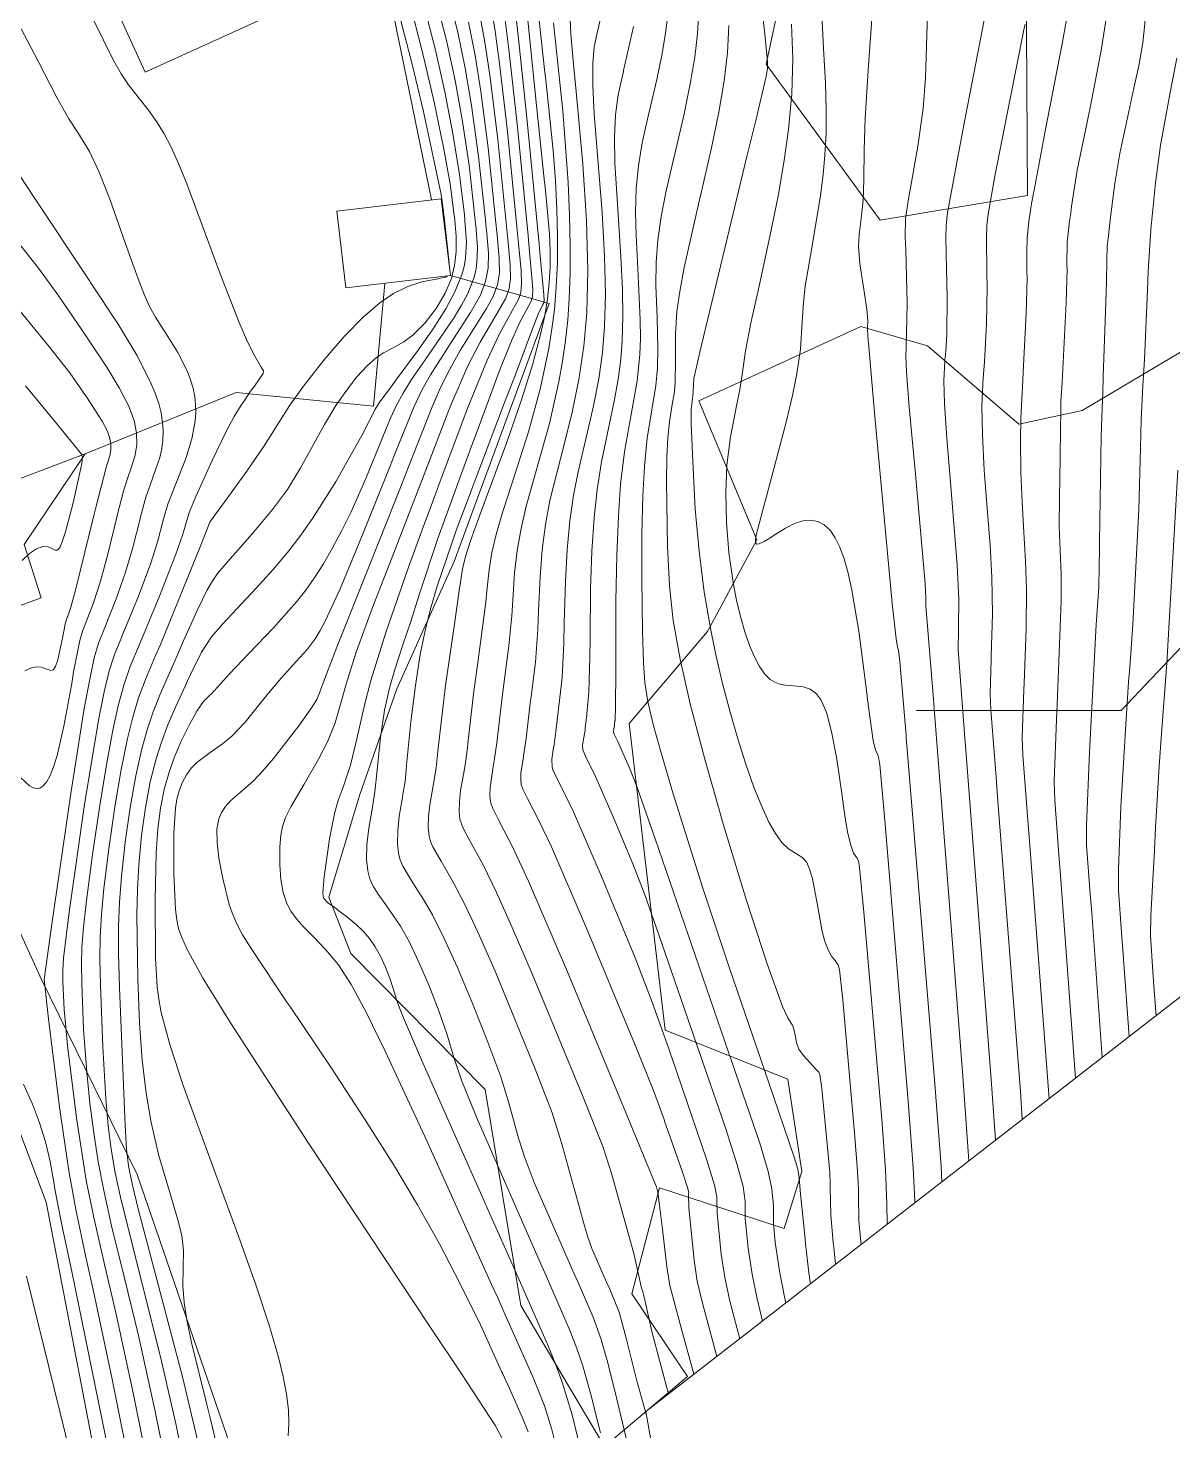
# Model space of a CAD drawing. Header units: metres. Extents: x 1233805 to 1234355, y 654698 to 655114.
# Drawn here: x 1234238.28 to 1234272.36, y 655012.24 to 655054.01 of the extents above; entities that cross this region are included whole.
import ezdxf

# ---------------------------------------------------------------- set-up
doc = ezdxf.new("R2010")
doc.units = ezdxf.units.M

msp = doc.modelspace()

# ---------------------------------------------------------------- linework, layer by layer
at = {"layer": 'ИИ_ГОРИЗОНТАЛИ_ОСН', "lineweight": 0}
for points, elevation in [([(1234269.396, 655055.437), (1234269.057, 655053.547), (1234268.547, 655050.896), (1234268.452, 655050.408), (1234268.214, 655049.14), (1234268.211, 655049.12), (1234268.195, 655049.039), (1234268.148, 655048.791), (1234268.065, 655048.255), (1234268.019, 655047.766), (1234268.007, 655047.329), (1234268.014, 655046.745), (1234268.017, 655046.566), (1234267.993, 655045.527), (1234267.904, 655043.77), (1234267.877, 655043.32), (1234267.866, 655043.137), (1234267.831, 655042.391), (1234267.824, 655041.766), (1234267.835, 655040.765), (1234267.867, 655039.894), (1234267.912, 655039.169), (1234267.973, 655038.137), (1234267.997, 655037.306), (1234267.987, 655036.124), (1234267.929, 655034.51), (1234267.921, 655034.317), (1234267.871, 655032.883), (1234267.89, 655032.366), (1234268.028, 655030.551), (1234268.077, 655029.932), (1234268.67, 655022.13)], 48.5), ([(1234250.815, 655054.924), (1234251.069, 655053.888), (1234251.291, 655052.819), (1234251.482, 655051.706), (1234251.688, 655050.19), (1234251.891, 655048.301), (1234251.916, 655048.06), (1234251.921, 655048.005), (1234251.98, 655047.31), (1234251.974, 655046.868), (1234251.899, 655046.47), (1234251.741, 655046.064), (1234251.452, 655045.545), (1234250.94, 655044.757), (1234250.257, 655043.692), (1234250.003, 655043.228), (1234249.763, 655042.727), (1234249.184, 655041.307), (1234249.045, 655040.951), (1234248.254, 655038.975), (1234247.566, 655037.318), (1234247.135, 655036.369), (1234246.977, 655036.071), (1234246.823, 655035.825), (1234246.584, 655035.508), (1234246.263, 655035.147), (1234246.181, 655035.059), (1234245.809, 655034.653), (1234245.484, 655034.267), (1234245.26, 655033.985), (1234244.737, 655033.342), (1234244.347, 655032.931), (1234244.067, 655032.696), (1234243.701, 655032.44), (1234243.301, 655032.147), (1234243.135, 655031.976), (1234242.993, 655031.778), (1234242.873, 655031.554), (1234242.774, 655031.3), (1234242.706, 655031.052), (1234242.661, 655030.783), (1234242.614, 655030.035), (1234242.616, 655028.828), (1234242.667, 655027.763), (1234242.702, 655027.458), (1234242.759, 655027.204), (1234242.852, 655026.931), (1234242.992, 655026.618), (1234243.472, 655025.743), (1234244.308, 655024.388), (1234246.627, 655020.81), (1234250.238, 655015.352), (1234251.179, 655013.939), (1234252.197, 655012.385), (1234252.535, 655011.726)], 37.5), ([(1234253.38, 655055.249), (1234253.664, 655052.691), (1234253.679, 655052.565), (1234253.908, 655050.371), (1234253.976, 655049.465), (1234254.02, 655048.62), (1234254.039, 655047.804), (1234254.033, 655047.034), (1234254.001, 655046.307), (1234253.944, 655045.622), (1234253.873, 655045.054), (1234253.779, 655044.472), (1234253.522, 655043.263), (1234253.174, 655041.993), (1234252.674, 655040.437), (1234252.406, 655039.618), (1234252.219, 655038.971), (1234252.085, 655038.401), (1234251.999, 655037.882), (1234251.932, 655037.253), (1234251.9, 655036.921), (1234251.655, 655035.043), (1234251.546, 655034.264), (1234251.365, 655032.697), (1234251.355, 655032.603), (1234251.308, 655032.192), (1234251.239, 655031.788), (1234251.23, 655031.737), (1234251.155, 655031.307), (1234251.116, 655030.974), (1234251.109, 655030.691), (1234251.133, 655030.46), (1234251.215, 655030.209), (1234251.419, 655029.83), (1234251.821, 655029.091), (1234252.223, 655028.271), (1234252.691, 655027.232), (1234253.285, 655025.854), (1234254.805, 655022.173), (1234255.386, 655020.705), (1234255.651, 655019.878), (1234256.307, 655017.52), (1234256.512, 655016.632), (1234256.533, 655016.525), (1234256.576, 655016.376), (1234256.621, 655016.22), (1234256.647, 655016.093), (1234256.847, 655015.195), (1234257.199, 655013.854), (1234257.342, 655013.34)], 41), ([(1234250.101, 655054.547), (1234250.406, 655053.351), (1234250.685, 655052.111), (1234250.926, 655050.873), (1234251.122, 655049.658), (1234251.265, 655048.449), (1234251.281, 655048.302), (1234251.284, 655048.272), (1234251.331, 655047.645), (1234251.303, 655047.157), (1234251.258, 655046.913), (1234251.19, 655046.666), (1234250.986, 655046.156), (1234250.715, 655045.653), (1234250.338, 655045.058), (1234249.862, 655044.378), (1234249.23, 655043.532), (1234249.133, 655043.403), (1234248.729, 655042.857), (1234248.6, 655042.641), (1234248.6, 655042.639), (1234248.221, 655041.9), (1234247.45, 655040.525), (1234246.767, 655039.438), (1234246.397, 655038.915), (1234245.998, 655038.4), (1234245.564, 655037.885), (1234245.066, 655037.334), (1234244.629, 655036.871), (1234244.073, 655036.275), (1234243.742, 655035.881), (1234243.44, 655035.424), (1234243.115, 655034.768), (1234243.025, 655034.577), (1234242.959, 655034.436), (1234242.662, 655033.795), (1234242.438, 655033.265), (1234242.247, 655032.752), (1234242.089, 655032.254), (1234241.915, 655031.563), (1234241.77, 655030.8), (1234241.655, 655029.974), (1234241.574, 655029.1), (1234241.534, 655028.366), (1234241.516, 655027.593), (1234241.544, 655025.701), (1234241.598, 655024.376), (1234241.678, 655023.276), (1234241.791, 655022.293), (1234241.938, 655021.421), (1234242.164, 655020.466), (1234242.516, 655019.267), (1234242.738, 655018.523), (1234242.852, 655018.058), (1234242.907, 655017.609), (1234242.898, 655017.092), (1234242.886, 655016.558), (1234242.922, 655016.065), (1234243.005, 655015.54), (1234243.141, 655014.874), (1234243.605, 655012.987), (1234243.697, 655012.631), (1234243.981, 655011.429)], 36.5), ([(1234250.46, 655054.728), (1234250.741, 655053.606), (1234250.991, 655052.453), (1234251.204, 655051.289), (1234251.404, 655049.927), (1234251.578, 655048.378), (1234251.598, 655048.181), (1234251.602, 655048.139), (1234251.656, 655047.479), (1234251.639, 655047.016), (1234251.603, 655046.792), (1234251.545, 655046.57), (1234251.364, 655046.11), (1234251.183, 655045.767), (1234250.94, 655045.366), (1234250.192, 655044.268), (1234249.695, 655043.547), (1234249.442, 655043.143), (1234249.237, 655042.768), (1234249.064, 655042.396), (1234248.858, 655041.888), (1234248.822, 655041.795), (1234248.336, 655040.602), (1234247.893, 655039.609), (1234247.619, 655039.049), (1234247.344, 655038.531), (1234247.069, 655038.058), (1234246.795, 655037.632), (1234246.543, 655037.277), (1234246.269, 655036.928), (1234245.58, 655036.152), (1234244.86, 655035.398), (1234244.272, 655034.781), (1234243.921, 655034.388), (1234243.739, 655034.189), (1234243.682, 655034.14), (1234243.498, 655033.955), (1234243.302, 655033.668), (1234243.069, 655033.253), (1234242.838, 655032.78), (1234242.637, 655032.309), (1234242.475, 655031.859), (1234242.328, 655031.335), (1234242.219, 655030.782), (1234242.143, 655030.171), (1234242.093, 655029.454), (1234242.059, 655028.052), (1234242.074, 655026.319), (1234242.119, 655025.465), (1234242.169, 655025.091), (1234242.244, 655024.7), (1234242.493, 655023.749), (1234242.895, 655022.524), (1234243.797, 655020.059), (1234244.546, 655018.033), (1234245.059, 655016.59), (1234245.455, 655015.392), (1234245.735, 655014.433), (1234245.875, 655013.854), (1234245.972, 655013.331), (1234246.028, 655012.864), (1234246.043, 655012.449), (1234246.018, 655012.091)], 37), ([(1234251.709, 655054.514), (1234251.879, 655053.595), (1234252.037, 655052.538), (1234252.259, 655050.697), (1234252.522, 655048.117), (1234252.551, 655047.818), (1234252.559, 655047.737), (1234252.628, 655046.968), (1234252.64, 655046.559), (1234252.601, 655046.256), (1234252.497, 655045.972), (1234252.168, 655045.401), (1234251.733, 655044.664), (1234251.381, 655043.98), (1234250.856, 655042.768), (1234250.114, 655040.845), (1234249.864, 655040.184), (1234249.048, 655038.077), (1234248.534, 655036.757), (1234248.044, 655035.425), (1234247.732, 655034.448), (1234247.619, 655034.022), (1234247.42, 655033.322), (1234247.193, 655032.759), (1234246.924, 655032.244), (1234246.492, 655031.502), (1234246.099, 655030.823), (1234245.943, 655030.506), (1234245.85, 655030.242), (1234245.8, 655029.983), (1234245.775, 655029.63), (1234245.767, 655029.098), (1234245.798, 655028.654), (1234245.87, 655028.267), (1234245.983, 655027.94), (1234246.104, 655027.714), (1234246.266, 655027.486), (1234246.472, 655027.25), (1234246.782, 655026.938), (1234247.146, 655026.569), (1234247.52, 655026.113), (1234247.892, 655025.532), (1234248.341, 655024.706), (1234248.912, 655023.549), (1234250.161, 655020.859), (1234252.077, 655016.599), (1234252.257, 655016.197), (1234252.484, 655015.691), (1234253.31, 655013.83), (1234253.65, 655012.988), (1234253.872, 655012.285), (1234254.136, 655011.207)], 38.5), ([(1234252.022, 655054.851), (1234252.17, 655053.996), (1234252.315, 655052.955), (1234252.545, 655050.938), (1234252.839, 655047.996), (1234252.868, 655047.697), (1234252.877, 655047.603), (1234252.952, 655046.796), (1234252.971, 655046.399), (1234252.949, 655046.142), (1234252.874, 655045.926), (1234252.698, 655045.609), (1234252.309, 655044.905), (1234251.943, 655044.124), (1234251.353, 655042.668), (1234250.507, 655040.407), (1234250.407, 655040.134), (1234250.013, 655039.069), (1234249.595, 655037.934), (1234248.935, 655036.046), (1234248.481, 655034.586), (1234248.28, 655033.813), (1234248.071, 655032.889), (1234247.879, 655032.067), (1234247.653, 655031.409), (1234247.506, 655031.012), (1234247.406, 655030.666), (1234247.249, 655029.866), (1234247.096, 655028.741), (1234247.052, 655028.265), (1234247.058, 655028.163), (1234247.085, 655028.092), (1234247.194, 655027.975), (1234247.484, 655027.761), (1234247.487, 655027.758), (1234247.8, 655027.527), (1234248.047, 655027.32), (1234248.262, 655027.11), (1234248.442, 655026.898), (1234248.608, 655026.656), (1234248.765, 655026.374), (1234248.913, 655026.053), (1234249.055, 655025.687), (1234249.223, 655025.153), (1234249.239, 655025.092), (1234249.42, 655024.606), (1234249.987, 655023.292), (1234252.172, 655018.368), (1234252.758, 655017.05), (1234253.729, 655014.838), (1234253.985, 655014.211), (1234254.179, 655013.688), (1234254.471, 655012.722), (1234254.852, 655011.155)], 39), ([(1234253.101, 655054.733), (1234253.417, 655051.707), (1234253.651, 655049.429), (1234253.666, 655049.285), (1234253.795, 655047.888), (1234253.817, 655047.377), (1234253.816, 655046.906), (1234253.79, 655046.427), (1234253.737, 655045.947), (1234253.657, 655045.452), (1234253.546, 655044.933), (1234253.302, 655044.014), (1234252.958, 655042.918), (1234252.519, 655041.653), (1234251.919, 655040.029), (1234251.704, 655039.455), (1234251.45, 655038.748), (1234251.3, 655038.273), (1234251.213, 655037.908), (1234251.14, 655037.439), (1234251.125, 655037.331), (1234250.979, 655036.331), (1234250.705, 655034.439), (1234250.489, 655032.572), (1234250.479, 655032.476), (1234250.424, 655031.988), (1234250.344, 655031.514), (1234250.332, 655031.451), (1234250.244, 655030.943), (1234250.199, 655030.551), (1234250.19, 655030.218), (1234250.219, 655029.945), (1234250.259, 655029.791), (1234250.323, 655029.635), (1234250.571, 655029.2), (1234250.936, 655028.576), (1234251.27, 655027.937), (1234251.678, 655027.067), (1234252.178, 655025.925), (1234253.386, 655022.991), (1234253.877, 655021.711), (1234254.153, 655020.82), (1234254.749, 655018.674), (1234254.783, 655018.552), (1234254.929, 655018.037), (1234255.064, 655017.675), (1234255.501, 655016.666), (1234255.595, 655016.455), (1234255.871, 655015.772), (1234256.051, 655015.109), (1234256.077, 655015.003), (1234256.392, 655013.768), (1234256.69, 655012.701)], 40.5), ([(1234255.447, 655054.907), (1234255.246, 655053.996), (1234255.238, 655053.964), (1234255.134, 655053.454), (1234255.088, 655052.954), (1234255.085, 655052.302), (1234255.128, 655051.463), (1234255.227, 655050.229), (1234255.364, 655048.517), (1234255.438, 655047.222), (1234255.463, 655046.091), (1234255.439, 655045.124), (1234255.374, 655044.353), (1234255.264, 655043.572), (1234255.108, 655042.767), (1234254.867, 655041.73), (1234254.649, 655040.799), (1234254.513, 655040.108), (1234254.404, 655039.336), (1234254.324, 655038.474), (1234254.272, 655037.521), (1234254.239, 655036.298), (1234254.225, 655035.693), (1234254.173, 655034.678), (1234254.079, 655033.824), (1234254.068, 655033.738), (1234253.99, 655033.064), (1234253.982, 655032.983), (1234253.926, 655032.611), (1234253.923, 655032.597), (1234253.869, 655032.244), (1234253.875, 655032.005), (1234253.912, 655031.893), (1234254.007, 655031.706), (1234254.514, 655030.676), (1234255.349, 655028.753), (1234256.348, 655026.327), (1234256.859, 655025.006), (1234257.341, 655023.643), (1234257.39, 655023.502), (1234257.58, 655022.952), (1234258.487, 655020.296), (1234258.716, 655019.557), (1234258.783, 655019.208), (1234258.783, 655019.071), (1234258.787, 655018.722), (1234258.908, 655017.503), (1234259.015, 655016.808), (1234259.164, 655016.104), (1234259.461, 655014.985)], 42.5), ([(1234260.111, 655054.708), (1234260.219, 655053.742), (1234260.219, 655053.738), (1234260.293, 655053.012), (1234260.286, 655052.809), (1234260.247, 655052.572), (1234259.947, 655051.305), (1234259.675, 655050.188), (1234259.087, 655047.747), (1234258.51, 655045.353), (1234258.31, 655044.536), (1234258.094, 655043.582), (1234258.074, 655043.201), (1234258.071, 655043.055), (1234258.049, 655042.893), (1234258.017, 655042.649), (1234258.017, 655042.232), (1234258.063, 655041.103), (1234258.14, 655039.684), (1234258.251, 655038.433), (1234258.408, 655037.213), (1234258.61, 655036.036), (1234258.772, 655035.261), (1234258.963, 655034.456), (1234259.177, 655033.641), (1234259.408, 655032.845), (1234259.648, 655032.092), (1234259.887, 655031.412), (1234260.117, 655030.832), (1234260.331, 655030.369), (1234260.525, 655030.026), (1234260.72, 655029.762), (1234260.917, 655029.574), (1234261.154, 655029.425), (1234261.341, 655029.305), (1234261.458, 655029.161), (1234261.544, 655028.967), (1234261.625, 655028.689), (1234261.796, 655027.788), (1234261.921, 655027.106), (1234262, 655026.809), (1234262.091, 655026.565), (1234262.195, 655026.373), (1234262.321, 655026.215), (1234262.327, 655026.208), (1234262.391, 655026.115), (1234262.43, 655025.967), (1234262.53, 655025.074), (1234262.894, 655020.994), (1234262.973, 655019.973), (1234262.994, 655019.423), (1234262.996, 655019.253), (1234263.012, 655018.502), (1234263.057, 655017.967), (1234263.075, 655017.789)], 45), ([(1234263.418, 655054.556), (1234263.292, 655052.907), (1234263.201, 655051.335), (1234263.166, 655050.385), (1234263.154, 655049.501), (1234263.14, 655048.886), (1234263.077, 655048.344), (1234263.018, 655047.868), (1234263.001, 655047.507), (1234263.035, 655046.991), (1234263.143, 655046.296), (1234263.178, 655046.095), (1234263.243, 655045.648), (1234263.273, 655045.293), (1234263.266, 655045.098), (1234263.264, 655045.085), (1234263.268, 655045.053), (1234263.271, 655045.043), (1234263.27, 655045.022), (1234263.268, 655044.993), (1234263.275, 655044.898), (1234263.291, 655044.692), (1234263.295, 655044.644), (1234263.482, 655042.445), (1234264.003, 655036.876), (1234264.12, 655035.826), (1234264.159, 655035.574), (1234264.187, 655035.485), (1234264.187, 655035.485), (1234264.228, 655035.151), (1234264.415, 655032.956), (1234264.417, 655032.924), (1234264.42, 655032.892), (1234265.275, 655022.578), (1234265.457, 655020.125), (1234265.479, 655019.654)], 46.5), ([(1234265.067, 655054.767), (1234265.035, 655053.789), (1234264.989, 655052.532), (1234264.919, 655051.617), (1234264.769, 655050.495), (1234264.519, 655049.084), (1234264.49, 655048.932), (1234264.395, 655048.333), (1234264.392, 655047.795), (1234264.405, 655047.4), (1234264.447, 655045.823), (1234264.427, 655044.903), (1234264.423, 655044.843), (1234264.418, 655044.653), (1234264.417, 655044.581), (1234264.413, 655044.499), (1234264.403, 655044.248), (1234264.423, 655043.776), (1234264.51, 655042.727), (1234264.683, 655040.837), (1234264.907, 655038.38), (1234264.979, 655037.474), (1234264.999, 655037.022), (1234264.999, 655037.007), (1234265.006, 655036.813), (1234265.007, 655036.807), (1234265.007, 655036.804), (1234265.227, 655034.027), (1234265.249, 655033.751), (1234266.105, 655022.804), (1234266.281, 655020.277)], 47), ([(1234270.451, 655054.808), (1234270.227, 655053.345), (1234269.948, 655051.897), (1234269.793, 655051.16), (1234269.511, 655049.784), (1234269.344, 655048.703), (1234269.316, 655048.498), (1234269.283, 655048.268), (1234269.209, 655047.638), (1234269.204, 655046.94), (1234269.206, 655046.839), (1234269.177, 655045.844), (1234269.059, 655043.464), (1234269.026, 655042.893), (1234269.022, 655042.81), (1234269.018, 655042.588), (1234269.012, 655042.093), (1234268.999, 655041.214), (1234268.982, 655040.014), (1234268.975, 655039.194), (1234268.988, 655038.675), (1234268.999, 655038.472), (1234269.029, 655037.753), (1234269.028, 655036.948), (1234268.914, 655033.873), (1234268.894, 655033.42), (1234268.826, 655031.575), (1234268.84, 655031.024), (1234268.962, 655029.392), (1234269.009, 655028.783), (1234269.462, 655022.744)], 49), ([(1234271.564, 655054.538), (1234271.464, 655053.572), (1234271.34, 655052.892), (1234271.191, 655052.226), (1234270.778, 655050.278), (1234270.632, 655049.384), (1234270.505, 655048.379), (1234270.485, 655048.206), (1234270.426, 655047.745), (1234270.398, 655047.509), (1234270.394, 655047.134), (1234270.395, 655047.112), (1234270.381, 655046.46), (1234270.358, 655045.851), (1234270.308, 655044.447), (1234270.284, 655043.648), (1234270.268, 655043.132), (1234270.26, 655042.96), (1234270.226, 655041.871), (1234270.174, 655038.694), (1234270.171, 655038.509), (1234270.153, 655037.396), (1234270.142, 655037.222), (1234270.141, 655037.217), (1234270.074, 655036.25), (1234269.871, 655032.449), (1234269.781, 655030.267), (1234269.79, 655029.681), (1234269.896, 655028.234), (1234269.94, 655027.664), (1234270.256, 655023.361)], 49.5), ([(1234240.228, 655054.26), (1234240.82, 655053.048), (1234241.045, 655052.656), (1234241.269, 655052.324), (1234241.558, 655051.96), (1234241.867, 655051.57), (1234242.105, 655051.232), (1234242.328, 655050.866), (1234242.537, 655050.467), (1234242.76, 655049.979), (1234243.008, 655049.374), (1234243.661, 655047.61), (1234243.992, 655046.697), (1234244.561, 655045.246), (1234244.813, 655044.672), (1234245.024, 655044.243), (1234245.221, 655043.919), (1234245.285, 655043.805), (1234245.271, 655043.723), (1234245.015, 655043.354), (1234244.902, 655043.203), (1234244.737, 655042.955), (1234244.654, 655042.825), (1234244.624, 655042.781), (1234244.415, 655042.449), (1234244.176, 655042), (1234243.759, 655041.134), (1234243.273, 655040.067), (1234243.081, 655039.61), (1234243.001, 655039.35), (1234243.001, 655039.348), (1234242.886, 655038.944), (1234242.674, 655038.347), (1234242.187, 655037.096), (1234241.663, 655035.824), (1234241.581, 655035.633), (1234241.317, 655034.997), (1234241.134, 655034.472), (1234240.967, 655033.871), (1234240.806, 655033.154), (1234240.617, 655032.138), (1234240.41, 655030.862), (1234240.197, 655029.408), (1234240.017, 655028.037), (1234239.929, 655027.243), (1234239.88, 655026.634), (1234239.864, 655026.133), (1234239.873, 655025.559), (1234239.931, 655024.201), (1234240.023, 655022.921), (1234240.116, 655021.997), (1234240.23, 655021.114), (1234240.368, 655020.25), (1234240.53, 655019.398), (1234240.765, 655018.342), (1234241.135, 655016.827), (1234241.562, 655015.077), (1234242.051, 655012.865), (1234242.582, 655010.214)], 35), ([(1234252.46, 655054.404), (1234252.593, 655053.371), (1234252.834, 655051.161), (1234253.161, 655047.835), (1234253.186, 655047.577), (1234253.196, 655047.469), (1234253.302, 655046.236), (1234253.296, 655046.023), (1234253.252, 655045.88), (1234253.16, 655045.712), (1234252.913, 655045.252), (1234252.666, 655044.704), (1234252.302, 655043.785), (1234251.733, 655042.25), (1234251.481, 655041.566), (1234251.148, 655040.671), (1234250.472, 655038.815), (1234249.934, 655037.169), (1234249.657, 655036.309), (1234249.446, 655035.676), (1234249.194, 655034.911), (1234249.042, 655034.397), (1234248.884, 655033.697), (1234248.765, 655032.891), (1234248.638, 655031.638), (1234248.631, 655031.539), (1234248.604, 655031.267), (1234248.538, 655030.881), (1234248.526, 655030.815), (1234248.418, 655030.191), (1234248.363, 655029.692), (1234248.353, 655029.265), (1234248.391, 655028.915), (1234248.454, 655028.683), (1234248.555, 655028.457), (1234248.695, 655028.224), (1234248.923, 655027.908), (1234249.364, 655027.268), (1234249.628, 655026.789), (1234249.914, 655026.194), (1234250.216, 655025.489), (1234250.517, 655024.716), (1234250.756, 655024.036), (1234250.936, 655023.428), (1234250.955, 655023.359), (1234251.187, 655022.652), (1234251.652, 655021.511), (1234253.493, 655017.325), (1234253.704, 655016.852), (1234254.419, 655015.205), (1234254.618, 655014.691), (1234254.783, 655014.207), (1234255.024, 655013.367), (1234255.297, 655012.263), (1234255.317, 655012.18)], 39.5), ([(1234249.37, 655054.23), (1234249.71, 655052.936), (1234250.037, 655051.567), (1234250.37, 655050.04), (1234250.572, 655049.058), (1234250.643, 655048.562), (1234250.645, 655048.543), (1234250.664, 655048.385), (1234250.817, 655047.008), (1234250.825, 655046.862)], 35.5), ([(1234253.922, 655054.168), (1234254.192, 655051.554), (1234254.352, 655049.418), (1234254.397, 655048.444), (1234254.418, 655047.542), (1234254.414, 655046.711), (1234254.386, 655045.951), (1234254.341, 655045.328), (1234254.275, 655044.709), (1234254.189, 655044.093), (1234254.08, 655043.475), (1234253.802, 655042.239), (1234253.387, 655040.761), (1234253.109, 655039.781), (1234252.953, 655039.112), (1234252.838, 655038.454), (1234252.762, 655037.796), (1234252.705, 655036.981), (1234252.675, 655036.512), (1234252.59, 655035.617), (1234252.44, 655034.475), (1234252.386, 655034.088), (1234252.24, 655032.821), (1234252.231, 655032.729), (1234252.135, 655032.063), (1234252.127, 655032.024), (1234252.034, 655031.398), (1234252.027, 655031.165), (1234252.047, 655030.975), (1234252.111, 655030.777), (1234252.276, 655030.453), (1234252.708, 655029.608), (1234253.175, 655028.606), (1234254.337, 655025.912), (1234256.136, 655021.567), (1234256.224, 655021.354), (1234256.978, 655019.524), (1234256.984, 655019.51), (1234257.022, 655019.347), (1234257.076, 655018.958), (1234257.161, 655018.245), (1234257.295, 655017.128), (1234257.386, 655016.569), (1234257.536, 655015.977), (1234257.69, 655015.417), (1234258.098, 655013.927)], 41.5), ([(1234257.319, 655054.416), (1234257.253, 655053.85), (1234257.144, 655053.206), (1234256.994, 655052.481), (1234256.768, 655051.507), (1234256.76, 655051.475), (1234256.562, 655050.592), (1234256.447, 655049.916), (1234256.38, 655049.235), (1234256.36, 655048.517), (1234256.378, 655047.846), (1234256.43, 655046.855), (1234256.502, 655045.329), (1234256.507, 655044.775), (1234256.492, 655044.296), (1234256.412, 655043.509), (1234256.235, 655042.502), (1234256.037, 655041.397), (1234255.918, 655040.434), (1234255.849, 655039.48), (1234255.803, 655038.314), (1234255.779, 655036.949), (1234255.774, 655035.214), (1234255.775, 655034.874), (1234255.769, 655033.815), (1234255.75, 655033.393), (1234255.749, 655033.388), (1234255.737, 655033.276), (1234255.733, 655033.236), (1234255.722, 655033.183), (1234255.717, 655033.16), (1234255.704, 655033.035), (1234255.734, 655032.965), (1234255.832, 655032.773), (1234256.205, 655031.932), (1234256.397, 655031.43), (1234256.942, 655029.867), (1234259.35, 655022.886), (1234260.058, 655020.808), (1234260.31, 655019.965), (1234260.414, 655019.445), (1234260.464, 655018.942), (1234260.468, 655018.5), (1234260.466, 655018.412), (1234260.519, 655017.857), (1234260.649, 655016.994), (1234260.792, 655016.232), (1234260.835, 655016.051)], 43.5), ([(1234259.142, 655054.095), (1234259.097, 655053.276), (1234258.999, 655052.447), (1234258.841, 655051.505), (1234258.621, 655050.443), (1234258.291, 655049.017), (1234258.283, 655048.985), (1234257.806, 655046.882), (1234257.675, 655046.169), (1234257.593, 655045.571), (1234257.548, 655044.901), (1234257.548, 655044.107), (1234257.545, 655043.469), (1234257.516, 655043.178), (1234257.454, 655042.8), (1234257.369, 655042.283), (1234257.32, 655041.807), (1234257.292, 655041.236), (1234257.283, 655040.514), (1234257.316, 655038.577), (1234257.372, 655037.407), (1234257.486, 655036.375), (1234257.687, 655035.221), (1234257.986, 655033.895), (1234258.42, 655032.243), (1234258.994, 655030.243), (1234259.666, 655028.038), (1234260.288, 655026.121), (1234260.739, 655024.881), (1234260.893, 655024.537), (1234261.008, 655024.358), (1234261.034, 655024.323), (1234261.077, 655024.205), (1234261.121, 655023.976), (1234261.153, 655023.802), (1234261.219, 655023.608), (1234261.351, 655023.423), (1234261.742, 655022.996), (1234261.756, 655022.983), (1234261.813, 655022.919), (1234261.844, 655022.842), (1234261.904, 655022.437), (1234262.1, 655020.466), (1234262.143, 655019.942), (1234262.155, 655019.589), (1234262.156, 655019.486), (1234262.173, 655018.663), (1234262.221, 655018.085), (1234262.248, 655017.828), (1234262.26, 655017.708), (1234262.315, 655017.199)], 44.5), ([(1234261.003, 655054.13), (1234261.04, 655053.099), (1234261.012, 655052.053), (1234260.919, 655050.992), (1234260.79, 655050.072), (1234260.604, 655049.009), (1234260.361, 655047.804), (1234260.018, 655046.243), (1234259.804, 655045.273), (1234259.634, 655044.402), (1234259.532, 655043.696), (1234259.469, 655043.252), (1234259.378, 655042.815), (1234259.186, 655041.843), (1234259.082, 655040.997), (1234259.044, 655040.172), (1234259.064, 655039.294), (1234259.139, 655038.397), (1234259.267, 655037.508), (1234259.369, 655036.982), (1234259.487, 655036.486), (1234259.616, 655036.033), (1234259.756, 655035.63), (1234259.902, 655035.285), (1234260.055, 655035), (1234260.212, 655034.777), (1234260.373, 655034.617), (1234260.504, 655034.533), (1234260.652, 655034.476), (1234260.819, 655034.443), (1234261.049, 655034.425), (1234261.35, 655034.395), (1234261.56, 655034.325), (1234261.736, 655034.195), (1234261.882, 655033.998), (1234261.969, 655033.821), (1234262.052, 655033.598), (1234262.208, 655033.012), (1234262.351, 655032.244), (1234262.509, 655031.149), (1234262.602, 655030.488), (1234262.683, 655030.026), (1234262.766, 655029.678), (1234262.85, 655029.444), (1234262.945, 655029.303), (1234262.947, 655029.3), (1234262.995, 655029.215), (1234263.03, 655029.018), (1234263.159, 655027.691), (1234263.688, 655021.522), (1234263.801, 655020.018), (1234263.834, 655019.258), (1234263.837, 655019.024), (1234263.851, 655018.391)], 45.5), ([(1234266.741, 655054.25), (1234266.127, 655051.072), (1234265.921, 655050.015), (1234265.648, 655048.507), (1234265.608, 655048.147), (1234265.6, 655047.79), (1234265.62, 655046.846), (1234265.64, 655046.02), (1234265.626, 655044.892), (1234265.596, 655044.381), (1234265.581, 655044.225), (1234265.569, 655044.106), (1234265.538, 655043.504), (1234265.555, 655042.829), (1234265.627, 655041.788), (1234265.729, 655040.606), (1234265.937, 655038.022), (1234265.982, 655037.006), (1234265.974, 655036.155), (1234265.973, 655036.11), (1234265.962, 655035.499), (1234266.161, 655032.868), (1234266.199, 655032.382), (1234266.96, 655022.574), (1234267.074, 655020.892)], 47.5), ([(1234238.068, 655053.995), (1234238.373, 655053.423), (1234238.596, 655052.985), (1234239.134, 655051.947), (1234239.493, 655051.309), (1234239.757, 655050.9), (1234240.105, 655050.341), (1234240.397, 655049.724), (1234240.709, 655048.919), (1234241.172, 655047.614), (1234241.551, 655046.546), (1234241.74, 655046.061), (1234241.904, 655045.702), (1234242.072, 655045.401), (1234242.331, 655045.002), (1234242.338, 655044.991), (1234242.74, 655044.352), (1234243.011, 655043.807), (1234243.112, 655043.543), (1234243.187, 655043.286), (1234243.239, 655043.036), (1234243.265, 655042.792), (1234243.268, 655042.558), (1234243.251, 655042.312), (1234243.153, 655041.779), (1234242.975, 655041.198), (1234242.693, 655040.49), (1234242.652, 655040.392), (1234242.435, 655039.839), (1234242.312, 655039.399), (1234242.312, 655039.397), (1234242.14, 655038.742), (1234241.927, 655038.079), (1234241.561, 655037.096), (1234241.111, 655035.993), (1234241.067, 655035.89), (1234240.851, 655035.357), (1234240.694, 655034.869), (1234240.54, 655034.249), (1234240.379, 655033.454), (1234239.968, 655030.965), (1234239.498, 655027.683), (1234239.335, 655026.317), (1234239.311, 655025.95), (1234239.312, 655025.618), (1234239.355, 655024.784), (1234239.453, 655023.716), (1234239.716, 655021.557), (1234240.01, 655019.691), (1234240.231, 655018.595), (1234240.563, 655017.156), (1234240.9, 655015.712), (1234241.415, 655013.32), (1234242.01, 655010.365)], 34.5), ([(1234256.296, 655054.057), (1234256.007, 655052.752), (1234255.999, 655052.719), (1234255.848, 655052.023), (1234255.767, 655051.435), (1234255.733, 655050.768), (1234255.744, 655049.99), (1234255.84, 655048.473), (1234255.927, 655047.188), (1234255.972, 655046.242), (1234255.985, 655045.418), (1234255.966, 655044.71), (1234255.919, 655044.142), (1234255.842, 655043.56), (1234255.734, 655042.951), (1234255.564, 655042.144), (1234255.348, 655041.099), (1234255.216, 655040.271), (1234255.127, 655039.425), (1234255.064, 655038.434), (1234255.025, 655037.304), (1234255.006, 655035.85), (1234255, 655035.284), (1234254.97, 655034.24), (1234254.912, 655033.593), (1234254.908, 655033.563), (1234254.864, 655033.178), (1234254.858, 655033.11), (1234254.821, 655032.886), (1234254.821, 655032.884), (1234254.786, 655032.667), (1234254.789, 655032.52), (1234254.87, 655032.336), (1234255.173, 655031.724), (1234255.669, 655030.592), (1234256.28, 655029.123), (1234256.638, 655028.207), (1234257.049, 655027.044), (1234258.389, 655023.163), (1234259.045, 655021.237), (1234259.391, 655020.159), (1234259.562, 655019.512), (1234259.623, 655019.075), (1234259.626, 655018.82), (1234259.627, 655018.567), (1234259.714, 655017.68), (1234259.831, 655016.906), (1234259.978, 655016.168), (1234260.139, 655015.511)], 43), ([(1234237.341, 655048.43), (1234238.59, 655046.864), (1234239.197, 655046.027), (1234240.029, 655044.807), (1234240.053, 655044.771), (1234240.058, 655044.764), (1234240.617, 655043.919), (1234240.992, 655043.301), (1234241.264, 655042.771), (1234241.433, 655042.329), (1234241.509, 655041.962), (1234241.515, 655041.605), (1234241.455, 655041.253), (1234241.316, 655040.833), (1234241.284, 655040.748), (1234241.126, 655040.258), (1234240.944, 655039.538), (1234240.933, 655039.491), (1234240.649, 655038.345), (1234240.432, 655037.543), (1234240.228, 655036.902), (1234240.008, 655036.331), (1234239.996, 655036.304), (1234239.899, 655036.052), (1234239.821, 655035.778), (1234239.634, 655034.839), (1234239.576, 655034.497), (1234239.346, 655033.224), (1234239.142, 655032.355), (1234239.037, 655032.019), (1234238.932, 655031.755), (1234238.825, 655031.56), (1234238.717, 655031.434), (1234238.628, 655031.382), (1234238.532, 655031.367), (1234238.428, 655031.391), (1234238.315, 655031.452), (1234238.062, 655031.684)], 33.5), ([(1234237.119, 655046.695), (1234238.884, 655044.556), (1234239.516, 655043.746), (1234240.008, 655043.046), (1234240.015, 655043.037), (1234240.019, 655043.03), (1234240.482, 655042.308), (1234240.617, 655042.046), (1234240.701, 655041.827), (1234240.738, 655041.644), (1234240.741, 655041.464), (1234240.709, 655041.279), (1234240.634, 655041.029), (1234240.601, 655040.926), (1234240.281, 655039.693), (1234240.243, 655039.538), (1234239.684, 655037.275), (1234239.547, 655036.768), (1234239.456, 655036.5), (1234239.452, 655036.491), (1234239.394, 655036.314), (1234239.332, 655036.006), (1234239.313, 655035.9), (1234239.167, 655035.2), (1234239.097, 655035.005), (1234239.026, 655034.901), (1234238.952, 655034.879), (1234238.834, 655034.921), (1234238.666, 655034.982), (1234238.513, 655034.993), (1234238.35, 655034.956), (1234238.177, 655034.869)], 33), ([(1234250.768, 655046.635), (1234250.71, 655046.596), (1234250.504, 655046.556), (1234250.474, 655046.551), (1234250.003, 655046.462), (1234249.578, 655046.32), (1234249.158, 655046.11), (1234248.748, 655045.834), (1234248.248, 655045.403), (1234247.687, 655044.83), (1234247.079, 655044.126), (1234246.477, 655043.354), (1234246.072, 655042.78), (1234245.663, 655042.138), (1234245.31, 655041.578), (1234244.786, 655040.816), (1234244.033, 655039.778), (1234244.029, 655039.771), (1234243.703, 655039.327), (1234243.691, 655039.303), (1234243.691, 655039.303), (1234243.422, 655038.615), (1234242.215, 655035.655), (1234242.075, 655035.331), (1234241.772, 655034.612), (1234241.569, 655034.064), (1234241.393, 655033.49), (1234241.234, 655032.854), (1234241.048, 655031.935), (1234240.859, 655030.818), (1234240.68, 655029.575), (1234240.536, 655028.391), (1234240.464, 655027.614), (1234240.425, 655026.945), (1234240.416, 655026.306), (1234240.433, 655025.5), (1234240.505, 655023.679), (1234240.594, 655022.125), (1234240.663, 655021.319), (1234240.749, 655020.633), (1234240.873, 655019.922), (1234241.049, 655019.105), (1234241.682, 655016.577), (1234242.223, 655014.443), (1234242.687, 655012.412), (1234243.154, 655010.062)], 35.5), ([(1234238.197, 655043.359), (1234239.043, 655042.342), (1234239.873, 655041.314), (1234239.876, 655041.31), (1234239.879, 655041.306), (1234239.896, 655041.23), (1234239.874, 655041.048), (1234239.619, 655039.879), (1234239.394, 655039.016), (1234239.306, 655038.742), (1234239.232, 655038.567), (1234239.184, 655038.497), (1234239.135, 655038.465), (1234239.083, 655038.468), (1234239.007, 655038.507), (1234238.88, 655038.568), (1234238.716, 655038.574), (1234238.53, 655038.507), (1234238.324, 655038.367), (1234238.101, 655038.156)], 32.5), ([(1234272.507, 655040.846), (1234272.178, 655035.105), (1234272.013, 655032.864), (1234271.947, 655032.027), (1234271.843, 655030.205), (1234271.807, 655029.52), (1234271.747, 655028.478), (1234271.696, 655027.574), (1234271.692, 655026.989), (1234271.763, 655025.916), (1234271.795, 655025.484), (1234271.856, 655024.602)], 50.5), ([(1234238.136, 655022.569), (1234238.41, 655021.97), (1234238.622, 655021.413), (1234238.796, 655020.844), (1234238.931, 655020.266), (1234239.05, 655019.586), (1234239.073, 655019.44), (1234239.303, 655018.278), (1234239.577, 655016.982), (1234240.865, 655010.667)], 33.5), ([(1234238.234, 655016.844), (1234239.226, 655012.82), (1234239.719, 655010.806)], 33)]:
    msp.add_lwpolyline(points, dxfattribs=dict(at, elevation=elevation))
at = {"layer": 'ИИ_ГОРИЗОНТАЛИ_УТОЛЩ', "lineweight": 0}
for points, elevation in [([(1234252.748, 655054.816), (1234252.871, 655053.788), (1234253.126, 655051.344), (1234253.491, 655047.581), (1234253.503, 655047.456), (1234253.515, 655047.332), (1234253.632, 655046.069), (1234253.641, 655045.9), (1234253.63, 655045.835), (1234253.602, 655045.783), (1234253.462, 655045.493), (1234253.263, 655044.974), (1234252.784, 655043.702), (1234252.431, 655042.78), (1234251.025, 655039.053), (1234250.454, 655037.391), (1234250.263, 655036.75), (1234250.114, 655036.162), (1234249.953, 655035.362), (1234249.812, 655034.432), (1234249.674, 655033.351), (1234249.545, 655032.059), (1234249.533, 655031.922), (1234249.499, 655031.582), (1234249.438, 655031.198), (1234249.42, 655031.102), (1234249.327, 655030.544), (1234249.28, 655030.108), (1234249.272, 655029.735), (1234249.305, 655029.43), (1234249.356, 655029.241), (1234249.435, 655029.053), (1234249.736, 655028.56), (1234250.053, 655028.066), (1234250.317, 655027.602), (1234250.658, 655026.917), (1234251.057, 655026.034), (1234251.506, 655024.967), (1234251.967, 655023.81), (1234252.348, 655022.783), (1234252.582, 655022.039), (1234252.848, 655021.068), (1234252.85, 655021.06), (1234253.041, 655020.431), (1234253.348, 655019.637), (1234254.532, 655016.918), (1234254.649, 655016.653), (1234255.096, 655015.623), (1234255.329, 655014.99), (1234255.517, 655014.338), (1234255.762, 655013.352), (1234255.841, 655013.019), (1234256.295, 655011.163)], 40), ([(1234258.246, 655054.536), (1234258.208, 655053.846), (1234258.126, 655053.148), (1234257.992, 655052.356), (1234257.808, 655051.462), (1234257.529, 655050.262), (1234257.522, 655050.23), (1234257.275, 655049.162), (1234257.126, 655048.398), (1234257.027, 655047.701), (1234256.977, 655047.044), (1234256.969, 655046.349), (1234257, 655045.387), (1234257.029, 655044.486), (1234257.018, 655043.882), (1234256.968, 655043.372), (1234256.858, 655042.707), (1234256.711, 655041.801), (1234256.623, 655040.964), (1234256.576, 655040.072), (1234256.551, 655038.955), (1234256.548, 655037.623), (1234256.568, 655036.052), (1234256.593, 655035.123), (1234256.639, 655034.526), (1234256.729, 655033.963), (1234256.889, 655033.275), (1234257.14, 655032.358), (1234257.478, 655031.21), (1234258.365, 655028.402), (1234259.149, 655026.046), (1234260.207, 655022.947), (1234260.305, 655022.66), (1234261.089, 655020.36), (1234261.19, 655020.034), (1234261.23, 655019.771), (1234261.275, 655019.291), (1234261.318, 655018.822), (1234261.358, 655018.447), (1234261.413, 655017.939), (1234261.425, 655017.817), (1234261.521, 655016.941), (1234261.57, 655016.621)], 44), ([(1234249.738, 655054.381), (1234250.063, 655053.127), (1234250.369, 655051.809), (1234250.648, 655050.456), (1234250.842, 655049.376), (1234250.953, 655048.512), (1234250.963, 655048.422), (1234250.967, 655048.39), (1234251.018, 655047.813), (1234251.021, 655047.36), (1234250.976, 655046.941), (1234250.881, 655046.558), (1234250.696, 655046.117), (1234250.427, 655045.665), (1234250.091, 655045.231), (1234249.732, 655044.872), (1234249.46, 655044.672), (1234249.122, 655044.486), (1234248.854, 655044.342), (1234248.65, 655044.205), (1234248.369, 655043.957), (1234248.067, 655043.627), (1234247.754, 655043.225), (1234247.443, 655042.77), (1234247.106, 655042.21), (1234246.675, 655041.43), (1234246.381, 655040.895), (1234245.997, 655040.273), (1234245.551, 655039.677), (1234245.011, 655039.024), (1234244.465, 655038.401), (1234244.354, 655038.279), (1234243.92, 655037.77), (1234243.756, 655037.53), (1234243.599, 655037.261), (1234243.319, 655036.694), (1234242.908, 655035.768), (1234242.624, 655035.12), (1234242.506, 655034.858), (1234242.209, 655034.183), (1234241.999, 655033.651), (1234241.818, 655033.113), (1234241.662, 655032.554), (1234241.481, 655031.746), (1234241.313, 655030.801), (1234241.167, 655029.768), (1234241.055, 655028.746), (1234240.998, 655027.98), (1234240.971, 655027.245), (1234240.969, 655026.462), (1234240.994, 655025.441), (1234241.165, 655021.33), (1234241.211, 655020.625), (1234241.271, 655020.132), (1234241.376, 655019.597), (1234241.569, 655018.812), (1234242.112, 655016.751), (1234242.885, 655013.808), (1234243.323, 655011.962)], 36), ([(1234251.391, 655054.192), (1234251.586, 655053.201), (1234251.759, 655052.122), (1234251.973, 655050.447), (1234252.206, 655048.215), (1234252.233, 655047.939), (1234252.24, 655047.871), (1234252.304, 655047.14), (1234252.307, 655046.716), (1234252.251, 655046.365), (1234252.119, 655046.018), (1234251.927, 655045.665), (1234251.587, 655045.122), (1234251.142, 655044.411), (1234250.819, 655043.836), (1234250.569, 655043.33), (1234250.307, 655042.737), (1234249.598, 655040.949), (1234249.321, 655040.234), (1234247.75, 655036.27), (1234247.473, 655035.579), (1234246.983, 655034.309), (1234246.972, 655034.269), (1234246.875, 655034.019), (1234246.699, 655033.741), (1234246.339, 655033.239), (1234245.587, 655032.262), (1234245.27, 655031.893), (1234244.986, 655031.598), (1234244.588, 655031.247), (1234244.318, 655031.012), (1234244.152, 655030.835), (1234244.031, 655030.655), (1234243.953, 655030.462), (1234243.901, 655030.153), (1234243.904, 655029.763), (1234243.96, 655029.292), (1234244.076, 655028.691), (1234244.268, 655027.912), (1234244.371, 655027.617), (1234244.493, 655027.337), (1234244.665, 655027.014), (1234244.914, 655026.607), (1234245.985, 655025.004), (1234246.066, 655024.885), (1234247.309, 655023.038), (1234248.295, 655021.531), (1234249.154, 655020.169), (1234249.875, 655018.966), (1234250.522, 655017.811), (1234251.145, 655016.618), (1234251.741, 655015.395), (1234252.384, 655013.99), (1234252.407, 655013.937), (1234252.605, 655013.498), (1234252.994, 655012.623), (1234253.161, 655012.211)], 38), ([(1234254.409, 655054.473), (1234254.438, 655053.836), (1234254.511, 655052.936), (1234254.589, 655052.122), (1234254.787, 655049.963), (1234254.898, 655048.276), (1234254.941, 655046.797), (1234254.913, 655045.537), (1234254.826, 655044.543), (1234254.677, 655043.545), (1234254.465, 655042.53), (1234254.142, 655041.268), (1234253.811, 655039.945), (1234253.68, 655039.231), (1234253.583, 655038.476), (1234253.518, 655037.677), (1234253.473, 655036.664), (1234253.45, 655036.102), (1234253.379, 655035.133), (1234253.253, 655034.104), (1234253.227, 655033.913), (1234253.115, 655032.944), (1234253.106, 655032.856), (1234253.03, 655032.337), (1234253.025, 655032.31), (1234252.951, 655031.821), (1234252.946, 655031.639), (1234252.961, 655031.49), (1234253.012, 655031.334), (1234253.143, 655031.076), (1234253.485, 655030.412), (1234253.855, 655029.627), (1234254.905, 655027.212), (1234256.334, 655023.775), (1234256.894, 655022.377), (1234257.21, 655021.51), (1234257.228, 655021.458), (1234257.547, 655020.543), (1234257.778, 655019.88), (1234257.91, 655019.485), (1234257.943, 655019.341), (1234257.941, 655019.29), (1234257.948, 655018.877), (1234258.103, 655017.326), (1234258.199, 655016.697), (1234258.35, 655016.041), (1234258.777, 655014.454)], 42), ([(1234261.908, 655054.436), (1234261.959, 655053.409), (1234262.012, 655052.372), (1234262.034, 655051.591), (1234262.031, 655050.879), (1234262.001, 655050.229), (1234261.95, 655049.653), (1234261.87, 655049.029), (1234261.606, 655047.471), (1234261.411, 655046.33), (1234261.358, 655045.846), (1234261.323, 655045.263), (1234261.267, 655044.454), (1234261.159, 655043.714), (1234261.029, 655043.072), (1234260.841, 655042.275), (1234260.271, 655040.107), (1234260.18, 655039.772), (1234259.966, 655038.949), (1234259.933, 655038.782), (1234259.932, 655038.697), (1234259.962, 655038.646), (1234260.044, 655038.656), (1234260.193, 655038.728), (1234260.415, 655038.865), (1234260.486, 655038.913), (1234260.821, 655039.125), (1234261.093, 655039.259), (1234261.344, 655039.337), (1234261.573, 655039.357), (1234261.786, 655039.317), (1234261.979, 655039.217), (1234262.152, 655039.057), (1234262.306, 655038.836), (1234262.439, 655038.559), (1234262.567, 655038.207), (1234262.687, 655037.779), (1234262.802, 655037.275), (1234263.011, 655036.052), (1234263.225, 655034.362), (1234263.282, 655033.87), (1234263.439, 655032.792), (1234263.504, 655032.518), (1234263.566, 655032.394), (1234263.567, 655032.393), (1234263.598, 655032.315), (1234263.63, 655032.073), (1234263.788, 655030.308), (1234264.481, 655022.05), (1234264.629, 655020.069), (1234264.674, 655019.092), (1234264.674, 655019.03)], 46), ([(1234267.96, 655054.129), (1234267.925, 655053.957), (1234267.057, 655049.603), (1234266.86, 655048.475), (1234266.823, 655048.13), (1234266.807, 655047.785), (1234266.819, 655046.72), (1234266.829, 655046.293), (1234266.81, 655045.21), (1234266.75, 655044.075), (1234266.723, 655043.71), (1234266.714, 655043.619), (1234266.673, 655042.759), (1234266.686, 655041.897), (1234266.744, 655040.85), (1234266.813, 655039.959), (1234266.915, 655038.615), (1234266.967, 655037.664), (1234266.984, 655036.556), (1234266.951, 655035.309), (1234266.947, 655035.214), (1234266.916, 655034.191), (1234266.94, 655033.708), (1234267.095, 655031.71), (1234267.141, 655031.123), (1234267.816, 655022.345), (1234267.87, 655021.509)], 48), ([(1234272.474, 655053.122), (1234272.276, 655052.093), (1234271.985, 655050.526), (1234271.837, 655049.405), (1234271.704, 655048.013), (1234271.7, 655047.965), (1234271.69, 655047.853), (1234271.623, 655046.773), (1234271.599, 655046.213), (1234271.508, 655044.14), (1234271.466, 655043.371), (1234271.416, 655042.336), (1234271.394, 655041.505), (1234271.339, 655039.677), (1234271.166, 655036.25), (1234271.072, 655034.97), (1234271.038, 655034.541), (1234270.933, 655032.943), (1234270.922, 655032.764), (1234270.912, 655032.616), (1234270.809, 655030.824), (1234270.735, 655028.959), (1234270.741, 655028.339), (1234270.829, 655027.075), (1234270.868, 655026.566), (1234271.053, 655023.979)], 50), ([(1234238.065, 655049.569), (1234238.394, 655049.054), (1234240.113, 655046.48), (1234240.14, 655046.439), (1234240.961, 655045.192), (1234241.513, 655044.274), (1234241.915, 655043.488), (1234242.059, 655043.143), (1234242.166, 655042.83), (1234242.235, 655042.552), (1234242.279, 655042.278), (1234242.297, 655042.009), (1234242.289, 655041.742), (1234242.257, 655041.482), (1234242.199, 655041.221), (1234241.994, 655040.635), (1234241.968, 655040.57), (1234241.78, 655040.046), (1234241.626, 655039.458), (1234241.622, 655039.444), (1234241.394, 655038.541), (1234241.179, 655037.811), (1234240.902, 655037.017), (1234240.559, 655036.162), (1234240.539, 655036.115), (1234240.377, 655035.701), (1234240.249, 655035.257), (1234240.111, 655034.624), (1234239.951, 655033.753), (1234239.55, 655031.222), (1234238.98, 655027.329), (1234238.752, 655025.677), (1234238.882, 655024.512), (1234239.216, 655021.883), (1234239.491, 655019.984), (1234239.697, 655018.828), (1234239.991, 655017.464), (1234240.239, 655016.347), (1234240.779, 655013.775), (1234241.437, 655010.516)], 34)]:
    msp.add_lwpolyline(points, dxfattribs=dict(at, elevation=elevation))
at = {"layer": 'ИИ_ЛЭП_ВН', "lineweight": 0}
msp.add_lwpolyline([(1234273.529, 655036.551), (1234270.819, 655033.695), (1234264.725, 655033.695)], dxfattribs=at)
at = {"layer": 'ИИ_ОГРАДЫ', "lineweight": 0}
for points in [[(1234250.283, 655048.895), (1234248.98, 655055.303), (1234248.171, 655054.942), (1234245.743, 655060.305), (1234245.452, 655060.935)], [(1234234.407, 655039.236), (1234235.67, 655035.958), (1234238.665, 655037.046), (1234238.161, 655038.631), (1234239.975, 655041.334), (1234244.474, 655043.161), (1234248.564, 655042.759), (1234248.893, 655046.411)]]:
    msp.add_lwpolyline(points, dxfattribs=at)
at = {"layer": 'ИИ_ОТКОС', "color": 33, "lineweight": 0, "elevation": 31.465}
msp.add_lwpolyline([(1234241.241, 654992.929), (1234241.22, 654999.293), (1234240.731, 655009.106), (1234238.811, 655019.046), (1234236.313, 655025.691), (1234236.106, 655028.983), (1234236.063, 655031.385)], dxfattribs=at)
at = {"layer": 'ИИ_ОТКОС', "lineweight": 0, "elevation": 33.695}
msp.add_lwpolyline([(1234236.063, 655031.385), (1234238.677, 655025.682), (1234241.525, 655019.877), (1234244.518, 655011.144), (1234245.812, 654999.848), (1234244.61, 654995.84), (1234241.241, 654992.929)], dxfattribs=at)
at = {"layer": 'ИИ_СООРУЖЕНИЕ', "lineweight": 0}
msp.add_lwpolyline([(1234228.846, 655051.63), (1234230.296, 655051.915), (1234231.386, 655045.673), (1234232.197, 655045.762), (1234233.586, 655038.916), (1234239.975, 655041.334)], dxfattribs=at)
at = {"layer": 'ИИ_СТРОЕНИЕ', "lineweight": 0}
for points in [[(1234234.55, 655062.696), (1234236.991, 655063.812), (1234243.283, 655066.69), (1234244.041, 655067.037), (1234246.185, 655062.35), (1234245.265, 655061.93), (1234244.296, 655061.487), (1234244.705, 655060.593), (1234247.182, 655055.177), (1234241.766, 655052.7), (1234238.885, 655059.012), (1234238.368, 655060.143), (1234236.176, 655059.141), (1234234.55, 655062.696)], [(1234247.468, 655048.56), (1234250.578, 655048.931), (1234250.851, 655046.645), (1234247.74, 655046.274), (1234247.468, 655048.56)]]:
    msp.add_lwpolyline(points, dxfattribs=at)
at = {"layer": 'ИИ_УГОДЬЯ', "lineweight": 0}
for points in [[(1234266.042, 655059.153), (1234261.136, 655057.066), (1234260.249, 655052.943), (1234263.641, 655048.298), (1234268.026, 655049.029), (1234267.974, 655058.898)], [(1234250.851, 655046.645), (1234253.793, 655045.814), (1234250.962, 655038.129), (1234249.254, 655034.333), (1234248.15, 655031.187), (1234247.228, 655028.129), (1234247.886, 655026.458), (1234251.887, 655022.408), (1234252.95, 655015.977), (1234255.432, 655011.774), (1234257.906, 655013.862), (1234256.251, 655016.318), (1234257.071, 655019.48), (1234260.788, 655018.264), (1234261.309, 655019.966), (1234260.892, 655022.71), (1234257.245, 655024.169), (1234256.173, 655033.3), (1234258.5, 655036.042), (1234259.972, 655038.773), (1234258.25, 655042.917), (1234263.071, 655045.123), (1234265.048, 655044.554), (1234267.767, 655042.222), (1234269.657, 655042.629), (1234275.779, 655046.261)]]:
    msp.add_lwpolyline(points, dxfattribs=at)
at = {"layer": 'Оформление точек', "color": 41, "lineweight": 0}
msp.add_lwpolyline([(1234283.108, 654912.091), (1234263.065, 654936.588), (1234271.639, 654969.887), (1234262.654, 654978.832), (1234256.669, 655012.818), (1234288.937, 655037.856), (1234333.776, 655050.652), (1234349.327, 655050.821), (1234348.812, 655058.959), (1234353.847, 655093.724), (1234353.334, 655114.319), (1234323.897, 655110.095), (1234294.279, 655109.246), (1234278.101, 655107.867), (1234260.582, 655106.071), (1234251.183, 655108.936), (1234238.712, 655106.566), (1234227.593, 655106.413), (1234221.976, 655100.726), (1234199.442, 655098.648), (1234167.81, 655097.022)], dxfattribs=at)

doc.saveas('drawing.dxf')
